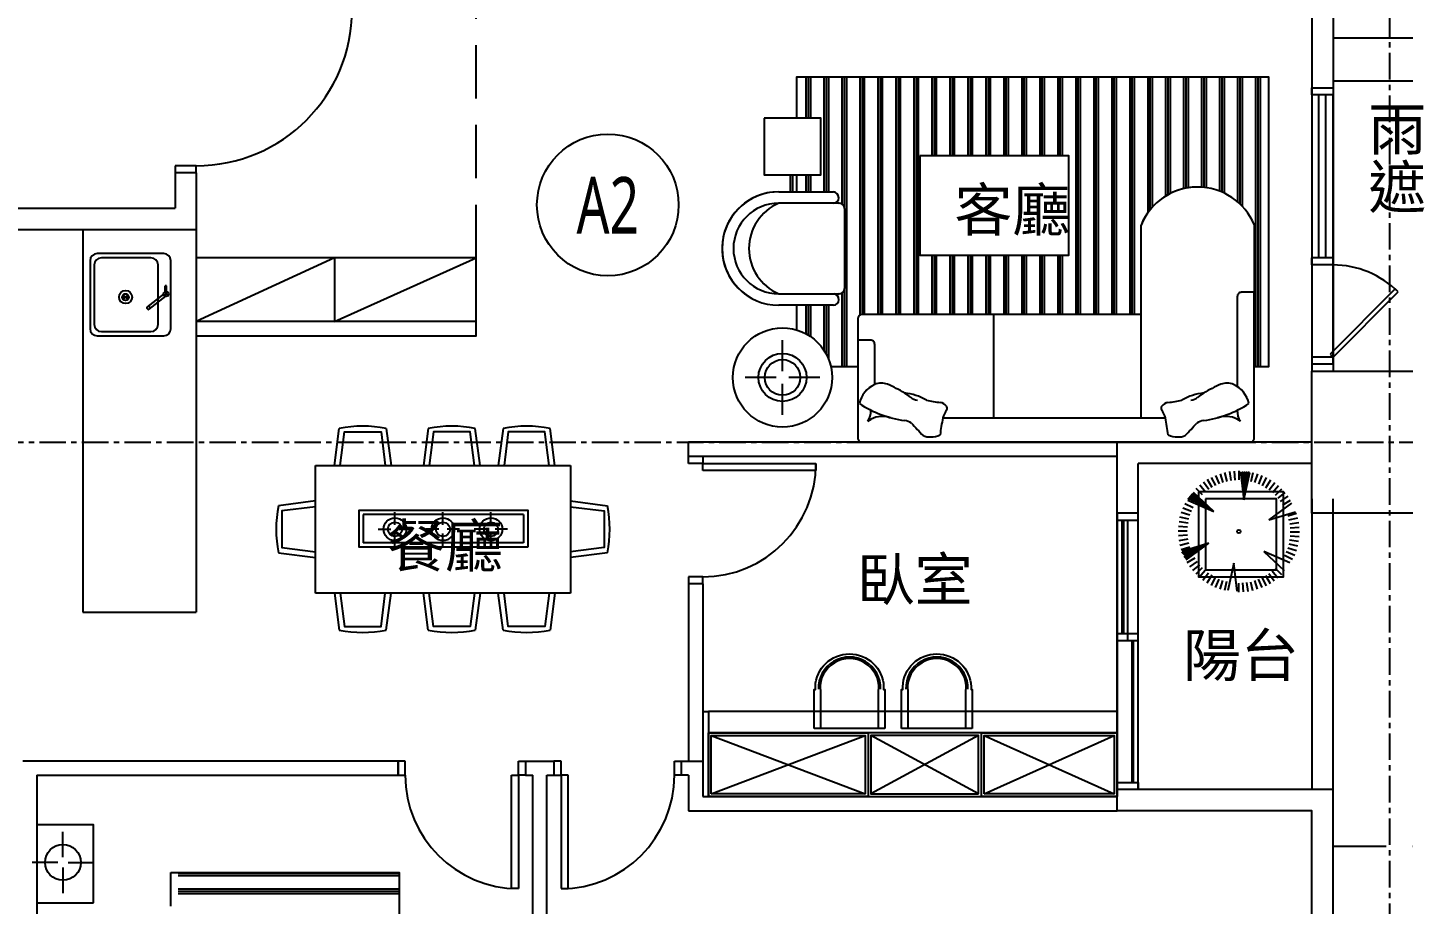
# Model space of a CAD drawing. Header units: millimetres. Extents: x -3377 to 119122, y -22007 to 15479.
# Drawn here: x 54055 to 55026, y 9003 to 9622 of the extents above; entities that cross this region are included whole.
import ezdxf
from ezdxf.enums import TextEntityAlignment as Align

# ---------------------------------------------------------------- set-up
doc = ezdxf.new("R2010")
doc.units = ezdxf.units.MM
doc.header["$LTSCALE"] = 150
doc.header["$MEASUREMENT"] = 0
for name, pattern in [('CENTER', [2, 1.25, -0.25, 0.25, -0.25]), ('DASHED', [0.75, 0.5, -0.25]), ('HIDDEN', [0.375, 0.25, -0.125])]:
    doc.linetypes.add(name, pattern=pattern)
doc.layers.get('0').update_dxf_attribs({"plot": 0})
for name, color, linetype in [('COL', 1, 'Continuous'), ('FIN', 5, 'Continuous'), ('FIX', 3, 'Continuous'), ('GRID', 5, 'CENTER'), ('OPEN', 4, 'Continuous'), ('PLANT', 3, 'Continuous'), ('SYM', 3, 'Continuous'), ('TEXT', 2, 'Continuous'), ('WALL', 2, 'Continuous'), ('WALL2', 3, 'Continuous'), ('WALL3', 4, 'Continuous'), ('景觀', 8, 'Continuous')]:
    doc.layers.add(name, color=color, linetype=linetype)
doc.layers.add('FUNITURE', color=9, linetype='Continuous', plot=False)
doc.layers.add('S-ARCH', color=252, linetype='Continuous', plot=False)
doc.styles.add('C1', font='', dxfattribs={"bigfont": 'japanese.shx'})
doc.styles.add('HH', font='')
doc.styles.add('HHV', font='')
doc.styles.get('C1').set_extended_font_data('微軟正黑體')
doc.styles.get('HH').set_extended_font_data('Microsoft JhengHei')
doc.styles.get('HHV').set_extended_font_data('@微軟正黑體')

# ---------------------------------------------------------------- blocks, each defined once
blk = doc.blocks.new('A$C3CD31075')
at = {"layer": 'FUNITURE'}
h = blk.add_hatch(dxfattribs=at)
h.set_pattern_fill('PLAST', color=252, scale=2, angle=270, style=0)
h.set_pattern_definition([(270, (2473.878, 33664.011), (-12.7, -7e-15), []), (270, (2472.29, 33664.011), (-12.7, -7e-15), []), (270, (2470.703, 33664.011), (-12.7, -7e-15), [])])
h.paths.add_polyline_path([(2277.36, -360.91), (2277.36, -415.85), (2300.58, -415.85), (2300.58, -360.91)], flags=8)
h.paths.add_polyline_path([(2278.35, -359.24), (2278.35, -411.99), (2248.71, -411.99), (2248.71, -359.24)], flags=8)
edge = h.paths.add_edge_path()
edge.add_line((2471.23, -297.47), (2471.23, -501.75))
edge.add_line((2471.23, -501.75), (2460.94, -501.75))
edge.add_line((2460.94, -501.75), (2460.94, -401.85))
edge.add_arc((2420.94, -418.24), 43.23, 382.27876, 517.72124)
edge.add_line((2380.94, -401.85), (2380.94, -465))
edge.add_line((2380.94, -465), (2183.94, -465))
edge.add_arc((2183.94, -468), 3, 90, 180)
edge.add_line((2180.94, -468), (2180.94, -501.75))
edge.add_line((2180.94, -501.75), (2162.01, -501.75))
edge.add_arc((2127.85, -509.36), 35, 372.55946, 433.71899)
edge.add_line((2137.66, -475.76), (2137.66, -458.4))
edge.add_line((2137.66, -458.4), (2163.77, -458.4))
edge.add_arc((2163.61, -454.39), 4.01, 272.40577, 444.22683)
edge.add_line((2164.01, -450.4), (2167.77, -450.4))
edge.add_arc((2167.77, -446.56), 3.84, 270, 360)
edge.add_line((2171.61, -446.56), (2171.61, -390.24))
edge.add_arc((2167.77, -390.24), 3.84, 360, 450)
edge.add_line((2167.77, -386.4), (2163.77, -386.4))
edge.add_arc((2163.77, -382.56), 3.84, 270, 360)
edge.add_arc((2162.98, -382.99), 4.66, 365.26549, 440.15329)
edge.add_line((2163.77, -378.4), (2132.66, -378.4))
edge.add_line((2132.66, -378.4), (2132.66, -366.38))
edge.add_line((2132.66, -366.38), (2154.9, -366.38))
edge.add_line((2154.9, -366.38), (2154.9, -326.38))
edge.add_line((2154.9, -326.38), (2137.66, -326.38))
edge.add_line((2137.66, -326.38), (2137.66, -297.47))
edge.add_line((2137.66, -297.47), (2471.23, -297.47))
h.paths.add_polyline_path([(2224.92, -353.1), (2224.92, -423.1), (2329.92, -423.1), (2329.92, -353.1)])
at = {"color": 252, "linetype": 'HIDDEN'}
blk.add_line((2516.5, -840), (2596.5, -840), dxfattribs=at)
at = {"layer": 'COL', "color": 252}
blk.add_lwpolyline([(2501.5, -505), (2611.5, -505), (2611.5, -605), (2501.5, -605)], close=True, dxfattribs=at)
at = {"layer": 'FIN', "color": 252}
for p, q in [((1639, -427), (1639, -475)), ((1691, -422), (1644, -422)), ((1682, -425), (1647, -425)), ((1696, -475), (1696, -427)), ((1642, -430), (1642, -472)), ((1687, -472), (1687, -430)), ((1693.05, -444.84), (1692.05, -444.84)), ((1692.05, -448.86), (1692.05, -444.84)), ((1693.05, -448.77), (1693.05, -444.84)), ((1661.8, -452.63), (1666.47, -452.63)), ((1662.48, -450.97), (1665.79, -454.28)), ((1662.48, -454.28), (1665.79, -450.97)), ((1690.99, -450.5), (1679.23, -459.67)), ((1692.22, -452.07), (1680.46, -461.25)), ((1691.04, -448.78), (1694.35, -452.09)), ((1691.04, -452.09), (1694.35, -448.78)), ((1679.75, -461.16), (1679.14, -460.38)), ((1681.45, -460.47), (1680.22, -458.9)), ((1644, -480), (1691, -480)), ((1647, -477), (1682, -477))]:
    blk.add_line(p, q, dxfattribs=at)
for points in [[(1634, -405), (1634, -675)], [(1714, -405), (1714, -675)], [(1634, -675), (1714, -675)]]:
    blk.add_lwpolyline(points, dxfattribs=at)
for centre, radius in [((1664.13, -452.63), 4.63), ((1664.13, -452.63), 2.34), ((1692.69, -450.44), 1.7)]:
    blk.add_circle(centre, radius, dxfattribs=at)
for centre, radius, start, end in [((1644, -427), 5, 90, 180), ((1647, -430), 5, 90, 180), ((1682, -430), 5, 0, 90), ((1691, -427), 5, 0, 90), ((1679.53, -460.07), 0.5, 127.95904, 217.95904), ((1680.15, -460.86), 0.5, 217.95904, 307.95904), ((1644, -475), 5, 180, 270), ((1647, -472), 5, 180, 270), ((1682, -472), 5, 270, 0), ((1691, -475), 5, 270, 0)]:
    blk.add_arc(centre, radius, start, end, dxfattribs=at)
at = {"layer": 'FIX', "color": 252}
for p, q in [((2061.5, -565), (2061.5, -555)), ((2071.5, -655), (2061.5, -655))]:
    blk.add_line(p, q, dxfattribs=at)
at = {"layer": 'FUNITURE', "color": 252, "linetype": 'HIDDEN'}
blk.add_line((1911.5, -425), (1911.5, -245), dxfattribs=at)
at = {"layer": 'FUNITURE', "color": 252}
for p, q in [((2125.21, -378.4), (2163.77, -378.4)), ((2125.21, -378.4), (2163.77, -378.4)), ((2125.21, -378.4), (2163.77, -378.4)), ((2125.21, -378.4), (2163.77, -378.4)), ((2125.21, -378.4), (2163.77, -378.4)), ((2125.21, -378.4), (2163.77, -378.4)), ((2125.21, -378.4), (2163.77, -378.4)), ((2125.21, -378.4), (2163.77, -378.4)), ((2125.21, -378.4), (2163.77, -378.4)), ((2125.21, -378.4), (2163.77, -378.4)), ((2125.21, -378.4), (2163.77, -378.4)), ((2125.21, -378.4), (2163.77, -378.4)), ((2125.21, -378.4), (2163.77, -378.4)), ((2125.21, -378.4), (2163.77, -378.4)), ((2125.21, -378.4), (2163.77, -378.4)), ((2125.21, -378.4), (2163.77, -378.4)), ((2167.77, -386.4), (2125.21, -386.4)), ((2167.77, -386.4), (2163.77, -386.4)), ((2167.77, -386.4), (2163.77, -386.4)), ((2167.77, -386.4), (2163.77, -386.4)), ((2167.77, -386.4), (2163.77, -386.4)), ((2167.77, -386.4), (2163.77, -386.4)), ((2167.77, -386.4), (2163.77, -386.4)), ((2167.77, -386.4), (2163.77, -386.4)), ((2167.77, -386.4), (2163.77, -386.4)), ((2167.61, -386.4), (2167.77, -386.4)), ((2167.61, -386.4), (2167.77, -386.4)), ((2167.61, -386.4), (2167.77, -386.4)), ((2167.61, -386.4), (2167.77, -386.4)), ((2167.61, -386.4), (2167.77, -386.4)), ((2167.61, -386.4), (2167.77, -386.4)), ((2167.61, -386.4), (2167.77, -386.4)), ((2167.61, -386.4), (2167.77, -386.4)), ((2167.61, -386.4), (2167.77, -386.4)), ((2167.61, -386.4), (2167.77, -386.4)), ((2167.61, -386.4), (2167.77, -386.4)), ((2167.61, -386.4), (2167.77, -386.4)), ((2167.61, -386.4), (2167.77, -386.4)), ((2167.61, -386.4), (2167.77, -386.4)), ((2167.61, -386.4), (2167.77, -386.4)), ((2167.61, -386.4), (2167.77, -386.4)), ((2171.61, -390.24), (2171.61, -394.62)), ((2171.61, -390.24), (2171.61, -394.62)), ((2171.61, -390.24), (2171.61, -394.62)), ((2171.61, -390.24), (2171.61, -394.94)), ((2171.61, -390.24), (2171.61, -394.62)), ((2171.61, -390.24), (2171.61, -394.94)), ((2171.61, -390.24), (2171.61, -394.62)), ((2171.61, -390.24), (2171.61, -394.62)), ((2171.61, -390.24), (2171.61, -394.62)), ((2171.61, -390.24), (2171.61, -394.94)), ((2171.61, -390.24), (2171.61, -394.62)), ((2171.61, -390.24), (2171.61, -394.94)), ((2171.61, -390.24), (2171.61, -446.56)), ((2380.94, -538), (2380.94, -401.85)), ((2380.94, -465), (2380.94, -401.85)), ((2460.94, -401.85), (2460.94, -449.26)), ((2125.21, -450.4), (2167.77, -450.4)), ((2167.77, -450.4), (2167.61, -450.4)), ((2163.77, -458.4), (2125.21, -458.4)), ((2380.94, -465), (2183.94, -465)), ((2380.94, -465), (2183.94, -465)), ((2180.94, -468), (2180.94, -483)), ((2180.94, -468), (2180.94, -483)), ((2127.85, -504.97), (2127.85, -483.07)), ((2123.46, -509.36), (2101.56, -509.36)), ((2127.85, -535.65), (2127.85, -513.75)), ((2127.85, -535.65), (2127.85, -513.75)), ((2154.14, -509.36), (2132.24, -509.36)), ((2188.14, -540.31), (2190.39, -538.74)), ((2188.14, -540.31), (2190.39, -538.74)), ((2205.01, -538), (2205.01, -538)), ((2347.48, -538), (2241, -538)), ((2347.48, -538), (2241, -538)), ((2434.23, -538), (2434.23, -538)), ((2451.1, -540.31), (2448.85, -538.74)), ((2451.1, -540.31), (2448.85, -538.74)), ((1945.04, -606.1), (1831.89, -606.1)), ((1831.89, -606.1), (1831.89, -626.1)), ((1854.25, -613.45), (1854.25, -604.43)), ((1888.16, -613.45), (1888.16, -604.43)), ((1922.06, -613.45), (1922.06, -604.43)), ((1945.04, -606.1), (1945.04, -626.1)), ((1842.5, -616.45), (1851.25, -616.45)), ((1854.25, -628.15), (1854.25, -619.45)), ((1857.25, -616.45), (1866.09, -616.45)), ((1885.16, -616.45), (1876.32, -616.45)), ((1888.16, -628.15), (1888.16, -619.45)), ((1899.9, -616.45), (1891.16, -616.45)), ((1919.06, -616.45), (1910.22, -616.45)), ((1922.06, -628.15), (1922.06, -619.45)), ((1933.81, -616.45), (1925.06, -616.45)), ((1945.04, -626.1), (1831.89, -626.1)), ((2150.16, -745), (2150.16, -729.47)), ((2154.73, -729.47), (2154.73, -745)), ((2195.59, -745), (2195.59, -729.47)), ((2200.16, -729.47), (2200.16, -745)), ((2211.84, -745), (2211.84, -729.47)), ((2216.41, -729.47), (2216.41, -745)), ((2257.26, -745), (2257.26, -729.47)), ((2261.84, -729.47), (2261.84, -745)), ((2071.5, -745), (2075.5, -745)), ((2364, -745), (2075.5, -745)), ((2075.5, -745), (2075.5, -805)), ((2364, -760), (2075.5, -760)), ((2077.5, -803), (2186.28, -762)), ((2077.5, -762), (2186.28, -803)), ((2266.28, -803), (2190.28, -762)), ((2266.28, -762), (2190.28, -803)), ((2270.28, -803), (2362, -762)), ((2270.28, -762), (2362, -803)), ((1619.87, -847.89), (1619.87, -829.89)), ((1616.26, -851.5), (1598.26, -851.5)), ((1623.48, -851.5), (1641.48, -851.5)), ((1619.87, -855.11), (1619.87, -873.11)), ((1696.16, -858.61), (1852.16, -858.61)), ((1701.16, -859.12), (1857.16, -859.12)), ((1701.16, -860.71), (1857.16, -860.71)), ((1701.16, -870.23), (1857.16, -870.23)), ((1701.16, -871.82), (1857.16, -871.82)), ((1701.16, -873.41), (1857.16, -873.41))]:
    blk.add_line(p, q, dxfattribs=at)
at = {"layer": 'FUNITURE', "color": 252, "ltscale": 40}
blk.add_line((2276.94, -538), (2276.94, -465), dxfattribs=at)
at = {"layer": 'FUNITURE', "color": 252, "linetype": 'Continuous'}
for p, q in [((1798.16, -571.45), (1978.16, -571.45)), ((1798.16, -661.45), (1798.16, -571.45)), ((1978.16, -571.45), (1978.16, -661.45)), ((1978.16, -661.45), (1798.16, -661.45))]:
    blk.add_line(p, q, dxfattribs=at)
at = {"layer": 'FUNITURE', "color": 252, "linetype": 'DASHED', "ltscale": 20}
for p, q in [((2150.16, -756.99), (2150.16, -745)), ((2154.73, -745), (2154.73, -756.99)), ((2195.59, -756.99), (2195.59, -745)), ((2200.16, -745), (2200.16, -756.99)), ((2211.84, -756.99), (2211.84, -745)), ((2216.41, -745), (2216.41, -756.99)), ((2257.26, -756.99), (2257.26, -745)), ((2261.84, -745), (2261.84, -756.99)), ((2200.16, -756.99), (2150.16, -756.99)), ((2261.84, -756.99), (2211.84, -756.99))]:
    blk.add_line(p, q, dxfattribs=at)
at = {"layer": 'FUNITURE', "color": 252}
for points in [[(2460.94, -501.75), (2471.23, -501.75), (2471.23, -297.47), (2137.66, -297.47), (2137.66, -326.38)], [(2137.66, -366.38), (2137.66, -378.4)], [(1911.5, -470), (1911.5, -425), (1714, -425), (1714, -470)], [(1811.5, -425), (1714, -470)], [(1811.5, -425), (1811.5, -470), (1911.5, -425)], [(2137.66, -458.4), (2137.66, -475.76)], [(1714, -480), (1911.5, -480), (1911.5, -470), (1714, -470)], [(2162.01, -501.75), (2180.94, -501.75)], [(2398.24, -538), (2241, -538)], [(1811.5, -571.45), (1814.94, -545.32)], [(1815.57, -571.45), (1818.54, -547.76), (1844.47, -547.76), (1847.43, -571.45)], [(1848.06, -545.32), (1851.5, -571.45)], [(1877.83, -545.32), (1874.39, -571.45)], [(1910.32, -571.45), (1907.35, -547.76), (1881.42, -547.76), (1878.46, -571.45)], [(1914.39, -571.45), (1910.95, -545.32)], [(1930.64, -545.32), (1927.19, -571.45)], [(1963.12, -571.45), (1960.16, -547.76), (1934.23, -547.76), (1931.27, -571.45)], [(1967.19, -571.45), (1963.75, -545.32)], [(1798.16, -596.45), (1772.02, -599.9)], [(1798.16, -600.53), (1774.46, -603.49), (1774.46, -629.42), (1798.16, -632.38)], [(1978.16, -596.45), (2004.3, -599.9)], [(1978.16, -600.53), (2001.86, -603.49), (2001.86, -629.42), (1978.16, -632.38)], [(1772.02, -633.01), (1798.16, -636.45)], [(2004.3, -633.01), (1978.16, -636.45)], [(1811.5, -661.45), (1814.94, -687.59)], [(1815.57, -661.45), (1818.54, -685.15), (1844.47, -685.15), (1847.43, -661.45)], [(1848.06, -687.59), (1851.5, -661.45)], [(1877.83, -687.59), (1874.39, -661.45)], [(1910.32, -661.45), (1907.35, -685.15), (1881.42, -685.15), (1878.46, -661.45)], [(1914.39, -661.45), (1910.95, -687.59)], [(1930.64, -687.59), (1927.19, -661.45)], [(1963.12, -661.45), (1960.16, -685.15), (1934.23, -685.15), (1931.27, -661.45)], [(1967.19, -661.45), (1963.75, -687.59)], [(1696.16, -882.31), (1696.16, -858.61), (1696.16, -858.61)], [(1696.16, -858.61), (1857.16, -858.61), (1857.16, -1103.11), (1701.16, -1103.11), (1701.16, -1062.31)]]:
    blk.add_lwpolyline(points, dxfattribs=at)
for points in [[(2114.9, -326.38), (2114.9, -366.38), (2154.9, -366.38), (2154.9, -326.38)], [(2224.92, -353.1), (2224.92, -423.1), (2329.92, -423.1), (2329.92, -353.1)], [(2224.92, -353.1), (2224.92, -423.1), (2329.92, -423.1), (2329.92, -353.1)], [(1948.04, -629.1), (1828.89, -629.1), (1828.89, -603.1), (1948.04, -603.1)], [(2075.5, -805), (2075.5, -760), (2188.28, -760), (2188.28, -805)], [(2077.5, -803), (2077.5, -762), (2186.28, -762), (2186.28, -803)], [(2268.28, -805), (2268.28, -760), (2188.28, -760), (2188.28, -805)], [(2266.28, -803), (2266.28, -762), (2190.28, -762), (2190.28, -803)], [(2268.28, -805), (2268.28, -760), (2364, -760), (2364, -805)], [(2270.28, -803), (2270.28, -762), (2362, -762), (2362, -803)], [(1641.5, -880), (1641.5, -825), (1601.5, -825), (1601.5, -880)]]:
    blk.add_lwpolyline(points, close=True, dxfattribs=at)
for points in [[(2192.94, -514.34), (2192.94, -486, 0.414214), (2189.94, -483), (2180.94, -483), (2180.94, -552, 0.414214), (2183.94, -555), (2457.94, -555, 0.414214), (2460.94, -552), (2460.94, -449.26), (2451.94, -449.26, 0.414214), (2448.94, -452.26), (2448.94, -515.82)], [(2150.16, -745), (2150.16, -729.47), (2151.05, -729.47), (2151.05, -727.54, -0.960761), (2199.27, -727.54), (2199.27, -729.47), (2200.16, -729.47), (2200.16, -745)], [(2211.84, -745), (2211.84, -729.47), (2212.73, -729.47), (2212.73, -727.54, -0.960761), (2260.94, -727.54), (2260.94, -729.47), (2261.84, -729.47), (2261.84, -745)]]:
    blk.add_lwpolyline(points, format="xyb", dxfattribs=at)
for centre, radius in [((2127.85, -509.36), 35), ((2127.85, -509.36), 16.95), ((2127.85, -509.36), 12.57), ((1854.25, -616.45), 8), ((1854.25, -616.45), 5), ((1888.16, -616.45), 8), ((1888.16, -616.45), 5), ((1922.06, -616.45), 8), ((1922.06, -616.45), 5), ((1619.87, -851.5), 12.61)]:
    blk.add_circle(centre, radius, dxfattribs=at)
for centre, radius, start, end in [((2125.21, -418.4), 40, 90, 238.1653), ((2125.21, -418.4), 40, 90, 237.79888), ((2125.21, -418.4), 40, 90, 238.1653), ((2125.21, -418.4), 40, 90, 238.1653), ((2125.21, -418.4), 40, 90, 237.79888), ((2125.21, -418.4), 40, 90, 238.1653), ((2125.21, -418.4), 40, 90, 238.1653), ((2125.21, -418.4), 40, 90, 237.79888), ((2125.21, -418.4), 40, 90, 238.1653), ((2125.21, -418.4), 40, 90, 238.1653), ((2125.21, -418.4), 40, 90, 237.79888), ((2125.21, -418.4), 40, 90, 238.1653), ((2125.21, -418.4), 40, 90, 270), ((2162.98, -382.99), 4.66, 5.26549, 80.15329), ((2162.98, -382.99), 4.66, 5.26549, 80.15329), ((2162.98, -382.99), 4.66, 5.26549, 80.15329), ((2162.98, -382.99), 4.66, 5.26549, 80.15329), ((2162.98, -382.99), 4.66, 5.26549, 80.15329), ((2162.98, -382.99), 4.66, 5.26549, 80.15329), ((2162.98, -382.99), 4.66, 5.26549, 80.15329), ((2162.98, -382.99), 4.66, 5.26549, 80.15329), ((2162.98, -382.99), 4.66, 5.26549, 80.15329), ((2162.98, -382.99), 4.66, 5.26549, 80.15329), ((2162.98, -382.99), 4.66, 5.26549, 80.15329), ((2162.98, -382.99), 4.66, 5.26549, 80.15329), ((2162.98, -382.99), 4.66, 5.26549, 80.15329), ((2162.98, -382.99), 4.66, 5.26549, 80.15329), ((2162.98, -382.99), 4.66, 5.26549, 80.15329), ((2162.98, -382.99), 4.66, 5.26549, 80.15329), ((2420.94, -418.24), 43.23, 22.27875, 157.72124), ((2420.94, -418.24), 43.23, 86.08052, 157.72124), ((2125.21, -418.4), 32, 90, 270), ((2138.96, -418.4), 34.83, 113.24394, 246.75606), ((2163.77, -382.56), 3.84, 270, 0), ((2163.77, -382.56), 3.84, 270, 0), ((2163.77, -382.56), 3.84, 270, 0), ((2163.77, -382.56), 3.84, 270, 0), ((2163.77, -382.56), 3.84, 270, 0), ((2163.77, -382.56), 3.84, 270, 0), ((2163.77, -382.56), 3.84, 270, 0), ((2163.77, -382.56), 3.84, 270, 0), ((2163.77, -382.56), 3.84, 270, 0), ((2163.77, -382.56), 3.84, 270, 0), ((2163.77, -382.56), 3.84, 270, 0), ((2163.77, -382.56), 3.84, 270, 0), ((2163.77, -382.56), 3.84, 270, 0), ((2163.77, -382.56), 3.84, 270, 0), ((2163.77, -382.56), 3.84, 270, 0), ((2163.77, -382.56), 3.84, 270, 0), ((2167.77, -390.24), 3.84, 0, 90), ((2167.77, -390.24), 3.84, 0, 90), ((2167.77, -390.24), 3.84, 0, 90), ((2167.77, -390.24), 3.84, 0, 90), ((2167.77, -390.24), 3.84, 0, 90), ((2167.77, -390.24), 3.84, 0, 90), ((2167.77, -390.24), 3.84, 0, 90), ((2167.77, -390.24), 3.84, 0, 90), ((2167.77, -390.24), 3.84, 0, 90), ((2167.77, -390.24), 3.84, 0, 90), ((2167.77, -390.24), 3.84, 0, 90), ((2167.77, -390.24), 3.84, 0, 90), ((2167.77, -390.24), 3.84, 0, 90), ((2167.77, -390.24), 3.84, 0, 90), ((2167.77, -390.24), 3.84, 0, 90), ((2167.77, -390.24), 3.84, 0, 90), ((2167.77, -446.56), 3.84, 270, 0), ((2163.61, -454.39), 4.01, 272.40577, 84.22683), ((2183.94, -468), 3, 90, 180), ((2183.94, -468), 3, 90, 180), ((2201.17, -532.07), 19.55, 114.95342, 167.24766), ((2201.17, -532.07), 19.55, 114.95342, 167.24766), ((2197.61, -524.43), 11.12, 66.82485, 114.95342), ((2161.1, -609.71), 103.89, 59.31589, 66.82485), ((2478.15, -609.71), 103.89, 113.17515, 120.68411), ((2441.63, -524.43), 11.12, 65.04658, 113.17515), ((2438.08, -532.07), 19.55, 12.75234, 65.04658), ((2438.08, -532.07), 19.55, 12.75234, 65.04658), ((2210.08, -558.8), 38.68, 60.0063, 84.11386), ((2198.1, -547.35), 31.37, 49.80344, 59.31589), ((2198.1, -547.35), 31.37, 49.80344, 59.31589), ((2224.17, -516.5), 9.01, 229.80344, 263.36737), ((2429.16, -558.8), 38.68, 95.88614, 119.9937), ((2415.08, -516.5), 9.01, 276.63263, 310.19656), ((2441.14, -547.35), 31.37, 120.68411, 130.19656), ((2441.14, -547.35), 31.37, 120.68411, 130.19656), ((2224.86, -462.85), 77.72, 236.61927, 261.97849), ((2176.95, -533.01), 13.36, 326.88069, 2.32203), ((2176.95, -533.01), 13.36, 326.88069, 2.32203), ((2244.13, -468.51), 58.67, 255.47053, 265.22519), ((2238.06, -534.02), 7.14, 38.8197, 80.41219), ((2266.86, -546.69), 27.28, 147.80475, 161.34328), ((2241.88, -530.95), 2.25, 327.80475, 38.8197), ((2397.37, -530.95), 2.25, 141.1803, 212.19525), ((2372.38, -546.69), 27.28, 18.65672, 32.19525), ((2401.18, -534.02), 7.14, 99.58781, 141.1803), ((2395.11, -468.51), 58.67, 274.77481, 284.52947), ((2414.38, -462.85), 77.72, 278.02151, 303.38073), ((2462.29, -533.01), 13.36, 177.67797, 213.11931), ((2462.29, -533.01), 13.36, 177.67797, 213.11931), ((1831.5, -628.7), 85.02, 78.76893, 101.23107), ((1894.39, -628.7), 85.02, 78.76893, 101.23107), ((1947.19, -628.7), 85.02, 78.76893, 101.23107), ((2198.47, -555.15), 18.29, 70.91419, 116.21343), ((2212.19, -552.81), 13.12, 59.43094, 81.97849), ((2212.19, -552.81), 13.12, 59.43094, 81.97849), ((2889.16, 73.3), 909.56, 222.52772, 223.29238), ((2430.23, -574.67), 192.74, 169.01851, 172.588), ((2209.02, -574.67), 192.74, 7.412, 10.98149), ((1750.08, 73.3), 909.56, 316.70762, 317.47228), ((2427.06, -552.81), 13.12, 98.02151, 120.56906), ((2427.06, -552.81), 13.12, 98.02151, 120.56906), ((2440.77, -555.15), 18.29, 63.78657, 109.08581), ((2231.48, -540.95), 10.41, 245.29839, 274.94836), ((2231.48, -540.95), 10.41, 245.29839, 274.94836), ((2232.31, -535.28), 16.04, 270.23194, 295.04017), ((2232.31, -535.28), 16.04, 270.23194, 295.04017), ((2406.93, -535.28), 16.04, 244.95983, 269.76806), ((2406.93, -535.28), 16.04, 244.95983, 269.76806), ((2407.77, -540.95), 10.41, 265.05164, 294.70161), ((2407.77, -540.95), 10.41, 265.05164, 294.70161), ((1855.41, -616.45), 85.02, 168.76893, 191.23107), ((1920.91, -616.45), 85.02, 348.76893, 11.23107), ((1831.5, -604.21), 85.02, 258.76893, 281.23107), ((1894.39, -604.21), 85.02, 258.76893, 281.23107), ((1947.19, -604.21), 85.02, 258.76893, 281.23107), ((2175.16, -728.5), 21.9, 357.70706, 182.29294), ((2175.16, -728.5), 20.79, 357.70706, 182.29294), ((2236.84, -728.5), 21.9, 357.70706, 182.29294), ((2236.84, -728.5), 20.79, 357.70706, 182.29294)]:
    blk.add_arc(centre, radius, start, end, dxfattribs=at)
at = {"layer": 'GRID', "color": 252, "ltscale": 0.1}
for p, q in [((2556.5, -1229.18), (2556.5, 1406)), ((-766.74, -555), (3024.98, -555))]:
    blk.add_line(p, q, dxfattribs=at)
at = {"layer": 'OPEN', "color": 252, "linetype": 'Continuous'}
for p, q in [((2501.5, -310), (2501.5, -305)), ((2516.5, -310), (2501.5, -310)), ((2501.5, -310), (2501.5, -425)), ((2506.5, -425), (2506.5, -310)), ((2511.5, -425), (2511.5, -310)), ((2516.5, -305), (2516.5, -310)), ((2516.5, -425), (2516.5, -310)), ((1714, -360), (1699, -360)), ((1699, -360), (1699, -365)), ((1714, -365), (1714, -360)), ((2516.5, -425), (2501.5, -425)), ((2501.5, -425), (2501.5, -430)), ((2516.5, -430), (2516.5, -425)), ((2061.5, -570), (2061.5, -565)), ((2071.5, -570), (2061.5, -570)), ((2071.5, -565), (2071.5, -570)), ((2071.5, -570), (2151.5, -570)), ((2071.5, -575), (2071.5, -570)), ((2151.5, -570), (2151.5, -575)), ((2151.5, -575), (2071.5, -575)), ((2364, -605), (2364, -610)), ((2364, -610), (2379, -610)), ((2364, -610), (2364, -795)), ((2367.5, -610), (2367.5, -690)), ((2368.5, -610), (2368.5, -690)), ((2371.5, -610), (2371.5, -690)), ((2379, -610), (2379, -605)), ((2379, -795), (2379, -610)), ((2071.5, -650), (2061.5, -650)), ((2061.5, -650), (2061.5, -655)), ((2071.5, -655), (2071.5, -650)), ((2364, -690), (2379, -690)), ((2364, -695), (2379, -695)), ((2368.5, -690), (2371.5, -690)), ((2371.5, -690), (2371.5, -695)), ((2371.5, -695), (2374.5, -695)), ((2374.5, -695), (2374.5, -795)), ((2375.5, -695), (2375.5, -795)), ((1861.5, -780), (1856.5, -780)), ((1861.5, -790), (1861.5, -780)), ((1941.5, -790), (1941.5, -780)), ((1941.5, -780), (1946.5, -780)), ((1971.5, -780), (1966.5, -780)), ((1971.5, -790), (1971.5, -780)), ((2051.5, -790), (2051.5, -780)), ((2051.5, -780), (2056.5, -780)), ((1856.5, -790), (1861.5, -790)), ((1936.5, -870), (1936.5, -790)), ((1936.5, -790), (1941.5, -790)), ((1946.5, -790), (1941.5, -790)), ((1941.5, -790), (1941.5, -870)), ((1966.5, -790), (1971.5, -790)), ((1971.5, -790), (1971.5, -870)), ((1976.5, -790), (1971.5, -790)), ((1976.5, -870), (1976.5, -790)), ((2056.5, -790), (2051.5, -790)), ((2364, -800), (2364, -795)), ((2364, -795), (2379, -795)), ((2379, -795), (2379, -800)), ((1941.5, -870), (1936.5, -870)), ((1971.5, -870), (1976.5, -870))]:
    blk.add_line(p, q, dxfattribs=at)
at = {"layer": 'OPEN', "color": 252, "linetype": 'Continuous', "lineweight": -2}
for p, q in [((2501.5, -430), (2501.5, -425)), ((2516.5, -425), (2516.5, -430)), ((2516.5, -430), (2501.5, -430)), ((2501.5, -430), (2501.5, -495)), ((2516.5, -495), (2516.5, -430)), ((2560.34, -446.92), (2514.38, -492.88)), ((2516.5, -495), (2562.46, -449.04)), ((2562.46, -449.04), (2560.34, -446.92)), ((2516.5, -495), (2501.5, -495)), ((2501.5, -495), (2501.5, -500)), ((2514.38, -492.88), (2516.5, -495)), ((2516.5, -500), (2516.5, -495))]:
    blk.add_line(p, q, dxfattribs=at)
at = {"layer": 'OPEN', "color": 252}
blk.add_line((2516.5, -430), (2501.5, -430), dxfattribs=at)
at = {"layer": 'OPEN', "color": 252, "linetype": 'Continuous'}
for centre, radius, start, end in [((1714, -250), 110, 270, 0), ((2071.5, -570), 80, 270, 0), ((1941.5, -790), 80, 180, 270), ((1971.5, -790), 80, 270, 0)]:
    blk.add_arc(centre, radius, start, end, dxfattribs=at)
at = {"layer": 'OPEN', "color": 252, "linetype": 'Continuous', "lineweight": -2}
blk.add_arc((2516.5, -495), 65, 45, 90, dxfattribs=at)
at = {"layer": 'PLANT', "color": 252, "lineweight": -2}
for points in [[(2421.5, -590), (2421.5, -650), (2481.5, -650), (2481.5, -590)], [(2426.5, -595), (2426.5, -645), (2476.5, -645), (2476.5, -595)]]:
    blk.add_lwpolyline(points, close=True, dxfattribs=at)
at = {"layer": 'SYM', "color": 252}
blk.add_circle((2004.54, -387.64), 50, dxfattribs=at)
at = {"layer": 'WALL', "color": 252}
for p, q in [((2516.5, -30), (2516.5, -505)), ((2501.5, -45), (2501.5, -505)), ((2501.5, -305), (2516.5, -305)), ((1699, -365), (1699, -390)), ((1714, -365), (1699, -365)), ((1714, -365), (1714, -405)), ((2516.5, -500), (2501.5, -500)), ((2501.5, -555), (2364, -555)), ((2501.5, -570), (2379, -570)), ((2379, -605), (2364, -605)), ((2379, -800), (2364, -800))]:
    blk.add_line(p, q, dxfattribs=at)
blk.add_lwpolyline([(2611.5, -270), (2516.5, -270), (2516.5, -300), (2611.5, -300), (2611.5, -292.5), (2596.5, -292.5), (2596.5, -277.5), (2611.5, -277.5)], close=True, dxfattribs=at)
for points in [[(1441.5, -390), (1699, -390)], [(1441.5, -405), (1714, -405)], [(2501.5, -1080), (2501.5, -815), (2364, -815), (2364, -555)], [(2516.5, -1080), (2516.5, -800), (2379, -800), (2379, -570)]]:
    blk.add_lwpolyline(points, dxfattribs=at)
at = {"layer": 'WALL2', "color": 252}
for p, q in [((2364, -555), (2061.5, -555)), ((2061.5, -565), (2364, -565)), ((2061.5, -655), (2061.5, -780)), ((2071.5, -655), (2071.5, -780)), ((1856.5, -780), (1856.5, -790)), ((1946.5, -780), (1946.5, -790)), ((1946.5, -780), (1966.5, -780)), ((1966.5, -780), (1966.5, -790)), ((2071.5, -780), (2071.5, -805)), ((1601.5, -790), (1601.5, -1120)), ((1946.5, -790), (1951.5, -790)), ((1951.5, -1120), (1951.5, -790)), ((1961.5, -1120), (1961.5, -790)), ((1961.5, -790), (1966.5, -790)), ((2061.5, -790), (2061.5, -805)), ((2061.5, -805), (2061.5, -815)), ((2071.5, -805), (2364, -805)), ((2061.5, -815), (2364, -815))]:
    blk.add_line(p, q, dxfattribs=at)
for points in [[(1601.5, -790), (1856.5, -790), (1856.5, -780), (1591.5, -780)], [(2061.5, -790), (2056.5, -790), (2056.5, -780), (2071.5, -780)]]:
    blk.add_lwpolyline(points, dxfattribs=at)
at = {"layer": 'WALL3', "color": 252}
for p, q in [((2501.5, -595), (2501.5, -800)), ((2516.5, -800), (2516.5, -595))]:
    blk.add_line(p, q, dxfattribs=at)
at = {"layer": '景觀', "color": 252}
for p, q in [((2431.17, -586.95), (2427.84, -581.45)), ((2433.66, -585.57), (2430.78, -579.83)), ((2436.26, -584.39), (2433.83, -578.44)), ((2438.95, -583.41), (2436.99, -577.29)), ((2441.7, -582.65), (2440.23, -576.4)), ((2444.5, -582.11), (2443.53, -575.76)), ((2447.34, -581.79), (2446.87, -575.38)), ((2450.19, -581.7), (2450.22, -575.27)), ((2451.22, -575.89), (2453.46, -595.63)), ((2451.75, -576.67), (2456.37, -581.2)), ((2451.92, -578.24), (2456.13, -582.37)), ((2452.09, -579.82), (2455.88, -583.54)), ((2452.24, -575.74), (2456.62, -580.03)), ((2452.26, -581.39), (2455.64, -584.71)), ((2453.46, -595.63), (2457.84, -576.46)), ((2453.67, -575.73), (2456.86, -578.85)), ((2455.09, -575.71), (2457.1, -577.68)), ((2456.51, -575.7), (2457.35, -576.51)), ((2458.67, -582.75), (2460.2, -576.5)), ((2461.41, -583.53), (2463.43, -577.43)), ((2464.08, -584.54), (2466.57, -578.61)), ((2466.67, -585.75), (2469.62, -580.03)), ((2469.15, -587.15), (2472.54, -581.69)), ((2415.79, -592.19), (2423.9, -600.12)), ((2416.42, -591.39), (2426.7, -601.45)), ((2417.19, -590.74), (2429.5, -602.79)), ((2432.32, -603.83), (2417.9, -590.45)), ((2424.43, -592.2), (2419.91, -587.64)), ((2426.53, -590.28), (2422.39, -585.37)), ((2428.78, -588.52), (2425.04, -583.3)), ((2452.43, -582.97), (2455.4, -585.88)), ((2452.6, -584.55), (2455.15, -587.05)), ((2452.77, -586.12), (2454.91, -588.22)), ((2452.94, -587.7), (2454.67, -589.39)), ((2453.11, -589.27), (2454.42, -590.56)), ((2453.28, -590.85), (2454.18, -591.73)), ((2453.45, -592.42), (2453.94, -592.9)), ((2471.52, -588.75), (2475.32, -583.57)), ((2473.75, -590.53), (2477.95, -585.67)), ((2475.83, -592.48), (2480.4, -587.96)), ((2477.76, -594.59), (2482.67, -590.44)), ((2416.48, -603.95), (2410.56, -601.46)), ((2417.69, -601.37), (2411.98, -598.42)), ((2413.92, -594.58), (2415.5, -596.13)), ((2414.1, -595.9), (2432.32, -603.83)), ((2414.55, -593.78), (2418.3, -597.46)), ((2415.17, -592.98), (2421.1, -598.79)), ((2453.62, -594), (2453.69, -594.07)), ((2487.11, -598.03), (2471.14, -609.85)), ((2479.51, -596.84), (2484.73, -593.09)), ((2481.09, -599.22), (2486.59, -595.89)), ((2414.12, -612.17), (2407.78, -611.13)), ((2414.69, -609.37), (2408.45, -607.84)), ((2415.48, -606.63), (2409.38, -604.61)), ((2471.14, -609.85), (2489.94, -604.05)), ((2484.62, -607), (2490.75, -605.04)), ((2485.38, -609.75), (2491.64, -608.28)), ((2485.93, -612.55), (2492.28, -611.58)), ((2413.64, -617.85), (2407.22, -617.82)), ((2413.74, -620.7), (2407.33, -621.17)), ((2413.77, -615), (2407.37, -614.46)), ((2486.22, -621.09), (2492.62, -621.63)), ((2486.25, -615.39), (2492.66, -614.92)), ((2486.34, -618.24), (2492.77, -618.27)), ((2414.06, -623.54), (2407.71, -624.51)), ((2414.6, -626.34), (2408.34, -627.81)), ((2415.36, -629.09), (2409.24, -631.05)), ((2428.85, -626.24), (2410.05, -632.04)), ((2412.57, -631.3), (2416.56, -635.2)), ((2412.87, -638.06), (2428.85, -626.24)), ((2413.66, -630.95), (2417.38, -634.6)), ((2414.75, -630.61), (2418.2, -633.99)), ((2415.84, -630.27), (2419.02, -633.39)), ((2416.93, -629.93), (2419.84, -632.78)), ((2418.02, -629.58), (2420.66, -632.17)), ((2419.11, -629.24), (2421.48, -631.57)), ((2420.19, -628.9), (2422.3, -630.96)), ((2421.28, -628.56), (2423.12, -630.35)), ((2422.37, -628.21), (2423.94, -629.75)), ((2423.46, -627.87), (2424.76, -629.14)), ((2424.55, -627.53), (2425.58, -628.53)), ((2425.64, -627.19), (2426.4, -627.93)), ((2426.73, -626.84), (2427.22, -627.32)), ((2427.82, -626.5), (2428.04, -626.71)), ((2484.5, -629.46), (2490.6, -631.48)), ((2485.29, -626.72), (2491.53, -628.25)), ((2485.86, -623.92), (2492.21, -624.96)), ((2409.42, -632.44), (2414.1, -637.02)), ((2410.39, -631.98), (2414.92, -636.42)), ((2411.1, -635.5), (2413.28, -637.63)), ((2411.48, -631.64), (2415.74, -635.81)), ((2418.9, -636.87), (2413.4, -640.2)), ((2420.47, -639.25), (2415.25, -643)), ((2446.52, -640.46), (2442.14, -659.63)), ((2448.77, -660.2), (2446.52, -640.46)), ((2467.67, -632.26), (2482.09, -645.64)), ((2485.89, -640.19), (2467.67, -632.26)), ((2482.29, -634.72), (2488, -637.67)), ((2483.5, -632.14), (2489.43, -634.63)), ((2422.23, -641.5), (2417.32, -645.65)), ((2424.15, -643.61), (2419.58, -648.13)), ((2426.24, -645.56), (2422.04, -650.42)), ((2428.47, -647.34), (2424.66, -652.52)), ((2430.83, -648.94), (2427.45, -654.4)), ((2433.32, -650.34), (2430.37, -656.05)), ((2466.32, -650.52), (2469.21, -656.26)), ((2468.82, -649.14), (2472.15, -654.64)), ((2471.2, -647.57), (2474.95, -652.79)), ((2473.45, -645.81), (2477.6, -650.72)), ((2475.56, -643.89), (2480.08, -648.45)), ((2435.9, -651.55), (2433.41, -657.48)), ((2438.58, -652.56), (2436.56, -658.66)), ((2441.32, -653.34), (2439.78, -659.59)), ((2449.8, -654.39), (2449.76, -660.82)), ((2452.65, -654.3), (2453.12, -660.71)), ((2455.49, -653.98), (2456.46, -660.33)), ((2458.29, -653.44), (2459.76, -659.69)), ((2461.04, -652.68), (2462.99, -658.8)), ((2463.72, -651.7), (2466.15, -657.65))]:
    blk.add_line(p, q, dxfattribs=at)
blk.add_circle((2449.99, -618.04), 1.21, dxfattribs=at)
at = {"layer": 'SYM', "color": 252, "style": 'C1', "width": 0.7}
blk.add_text('A2', height=40, dxfattribs=at).set_placement((2004.54, -387.64), align=Align.MIDDLE)
at = {"layer": 'TEXT', "color": 252, "style": 'HHV'}
blk.add_text('雨遮', height=30, rotation=270, dxfattribs=at).set_placement((2546.25, -354.02), align=Align.CENTER)
at = {"layer": 'TEXT', "color": 252, "style": 'HH'}
for s, p in [('客廳', (2290.11, -406.06)), ('餐廳', (1889.63, -643.13)), ('臥室', (2221.13, -666.78)), ('陽台', (2451.45, -720.27))]:
    blk.add_text(s, height=30, dxfattribs=at).set_placement(p, align=Align.CENTER)
blk = doc.blocks.new('2021-1102')
blk.add_blockref('A$C3CD31075', (40349.23, -5635.97))

msp = doc.modelspace()

# ---------------------------------------------------------------- block references
at = {"layer": 'S-ARCH'}
msp.add_blockref('2021-1102', (12110.4, 15520.27), dxfattribs=at)

doc.saveas('drawing.dxf')
